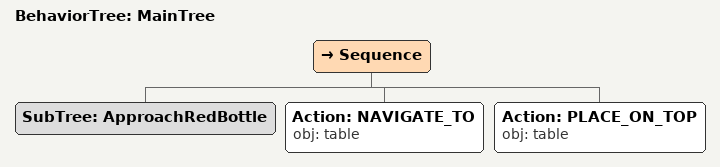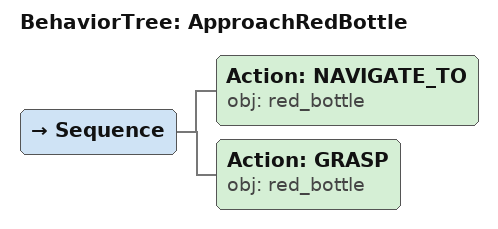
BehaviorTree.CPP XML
<root main_tree_to_execute="MainTree">
  <BehaviorTree ID="MainTree">
    <Sequence>
      <!-- Execute subtree ApproachRedBottle -->
      <SubTree ID="ApproachRedBottle" />
      <!-- Navigate to table -->
      <Action ID="NAVIGATE_TO" obj="table" />
      <!-- Place on table -->
      <Action ID="PLACE_ON_TOP" obj="table" />
    </Sequence>
  </BehaviorTree>
  <!-- Subtree definition ApproachRedBottle -->
  <BehaviorTree ID="ApproachRedBottle">
    <Sequence>
      <!-- Navigate to red_bottle -->
      <Action ID="NAVIGATE_TO" obj="red_bottle" />
      <!-- Grasp red_bottle -->
      <Action ID="GRASP" obj="red_bottle" />
    </Sequence>
  </BehaviorTree>
</root>
